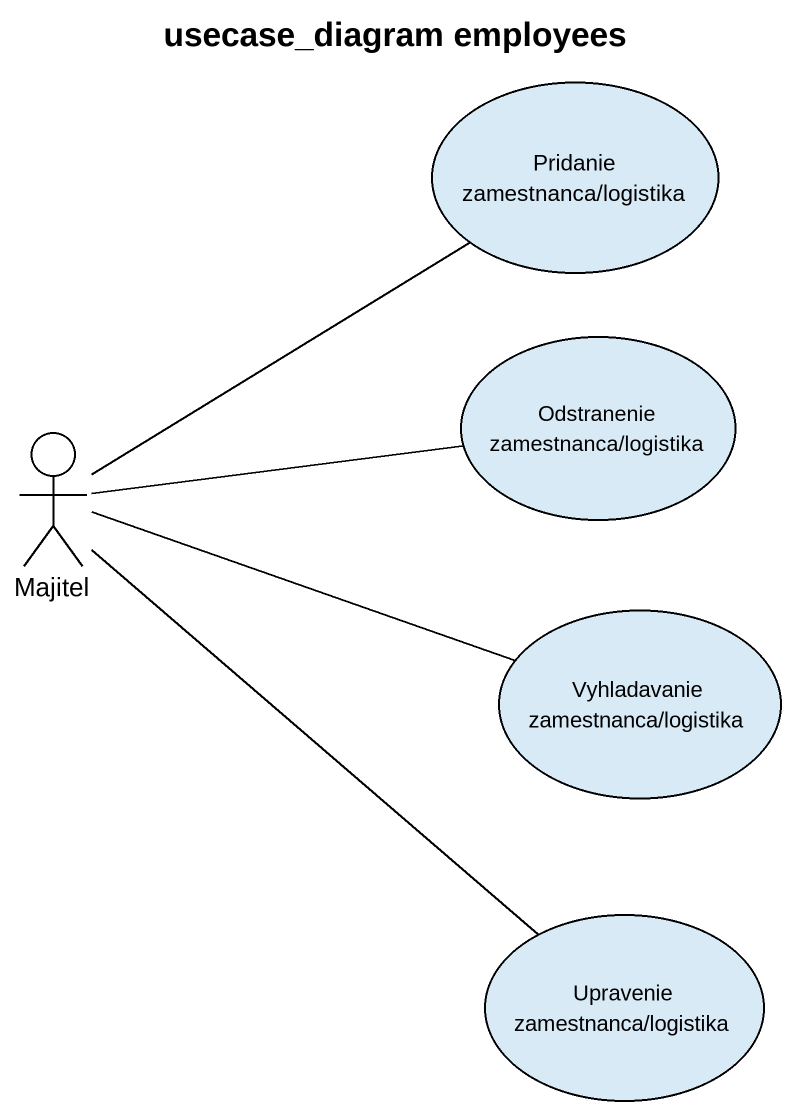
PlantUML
@startuml
title usecase_diagram employees
usecase "Pridanie zamestnanca/logistika" as Pridanie_zamestnanca
usecase "Odstranenie zamestnanca/logistika" as Odstranenie_zamestnanca
actor Majitel
usecase "Vyhladavanie zamestnanca/logistika" as Vyhladavanie_zamestnanca
usecase "Upravenie zamestnanca/logistika" as Upravenie_zamestnanca
Majitel -up- Pridanie_zamestnanca
Majitel -right- Odstranenie_zamestnanca
Majitel -right- Vyhladavanie_zamestnanca
Majitel -- Upravenie_zamestnanca
@enduml
